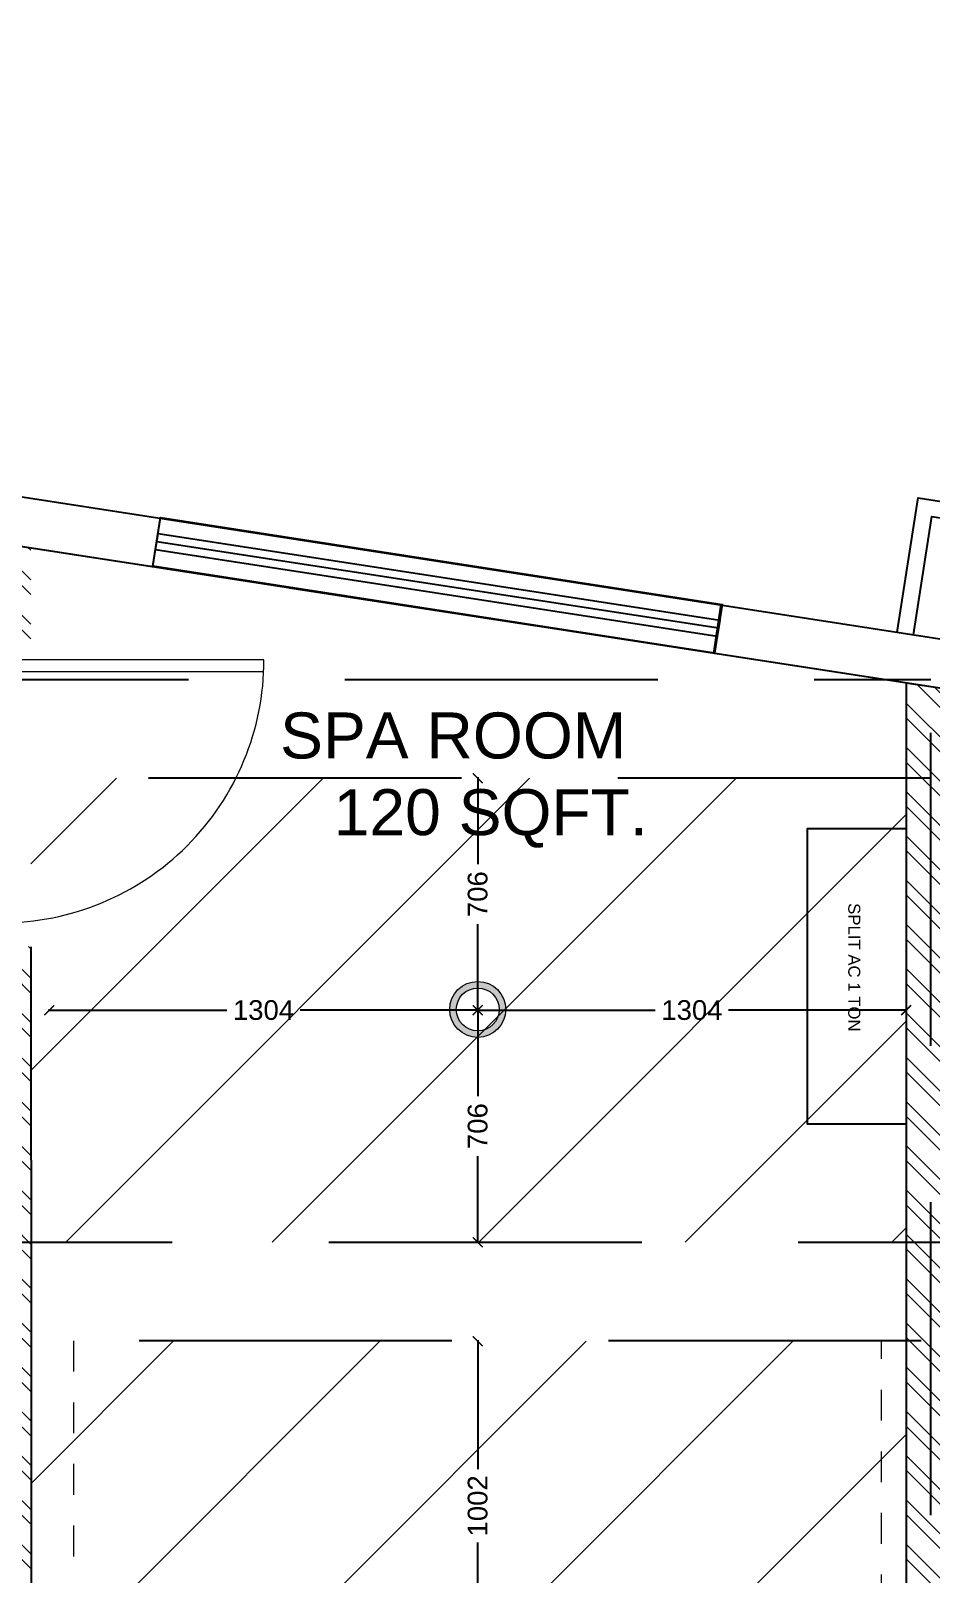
# Model space of a CAD drawing. Header units: millimetres. Extents: x 1464389 to 1998638, y -29162 to 256806.
# Drawn here: x 1716726 to 1719466, y 211947 to 216643 of the extents above; entities that cross this region are included whole.
import ezdxf

# ---------------------------------------------------------------- set-up
doc = ezdxf.new("R2010")
doc.units = ezdxf.units.MM
doc.header["$LTSCALE"] = 15
doc.header["$PDMODE"] = 35
doc.linetypes.add('HIDDEN', pattern=[9.525, 6.35, -3.175])
doc.linetypes.add('JIS_02_1.2', pattern=[2.5, 1.25, -1.25])
doc.layers.get('0').update_dxf_attribs({"lineweight": 5})
for name, color, linetype in [('A-TEXT', 4, 'Continuous'), ('A-WNDW', 4, 'Continuous'), ('COLUMN', 14, 'Continuous'), ('GFC Walls', 14, 'Continuous'), ('Layer 1', 7, 'Continuous'), ('NEW WALL', 5, 'Continuous'), ('S-beamline-7', 8, 'HIDDEN'), ('S-pchat-9', 9, 'Continuous'), ('Text', 250, 'Continuous')]:
    doc.layers.add(name, color=color, linetype=linetype)
for name, color, linetype, lineweight in [('DOOR', 124, 'Continuous', 9), ('hidden line', 251, 'JIS_02_1.2', 20), ('ledge wall line', 252, 'Continuous', 13)]:
    doc.layers.add(name, color=color, linetype=linetype, lineweight=lineweight)
doc.styles.add('ARIAL', font='arial.ttf')
doc.dimstyles.new('SC-25', dxfattribs={"dimtxt": 60, "dimasz": 30, "dimexe": 0, "dimexo": 0, "dimgap": 25, "dimtad": 0, "dimdec": 0, "dimzin": 0, "dimdsep": 46, "dimtxsty": 'ARIAL', "dimblk": 'ARCHTICK', "dimcen": 0.09, "dimdle": 3, "dimclrd": 251, "dimclre": 251, "dimclrt": 1, "dimadec": 0, "dimazin": 0, "dimtfac": 1, "dimtdec": 0, "dimtofl": 0, "dimtmove": 0, "dimatfit": 2, "dimfxl": 100, "dimtolj": 1, "dimtzin": 0, "dimarcsym": 0})
pattern_1 = [(45, (882263.97, 177990.95), (-314.30896, 314.30896), [])]

# ---------------------------------------------------------------- blocks, each defined once
blk = doc.blocks.new('3rd floor beam')
at = {"layer": 'S-beamline-7', "color": 9, "ltscale": 10, "true_color": 0xc7c8ca}
for points in [[(2182149.3, 751932.5), (2193934.3, 751932.5)], [(2193934.3, 751632.5), (2189290.3, 751632.5), (2188690.3, 751632.5), (2184470, 751632.5)], [(2189244.2, 750220.6), (2193980.5, 750220.6)], [(2193905.5, 749920.6), (2189244.2, 749920.6)]]:
    blk.add_lwpolyline(points, dxfattribs=at)
blk = doc.blocks.new('outer wall')
for p, q in [((886191, -144184.2), (886213.5, -144041.2)), ((886193.7, -144184.7), (886217, -144036.5))]:
    blk.add_line(p, q)
at = {"layer": 'A-WNDW', "ltscale": 0.5}
for p, q in [((884483.9, -143921.3), (884507.2, -143773.1)), ((884484.1, -143921.3), (884507.4, -143773.1))]:
    blk.add_line(p, q, dxfattribs=at)
for points in [[(884484.1, -143919.6), (884507.4, -143771.4), (886217, -144036.5), (886193.7, -144184.7)], [(886201.8, -144133.6), (884492, -143870.2), (884499.6, -143820.8), (886209.4, -144084.2)]]:
    blk.add_lwpolyline(points, close=True, dxfattribs=at)
blk.add_lwpolyline([(886205.6, -144108.9), (884495.8, -143845.5)], dxfattribs=at)
at = {"layer": 'GFC Walls'}
for p, q in [((874916.9, -142290.9), (886945.3, -144150.9)), ((884899.9, -143985.6), (885646.1, -144100.4)), ((886191, -144184.2), (886214.3, -144036.1)), ((886193.7, -144184.7), (886217, -144036.5))]:
    blk.add_line(p, q, dxfattribs=at)
blk.add_lwpolyline([(876355, -142669), (896735.9, -145808.7)], dxfattribs=at)
at = {"layer": 'Layer 1'}
for points in [[(886749.5, -144120.6), (886813.6, -143711.9), (888823.3, -144027.1), (888760.4, -144428.3)], [(886798.9, -144128.3), (886855.3, -143769), (888766.2, -144068.7), (888711, -144420.7)]]:
    blk.add_lwpolyline(points, dxfattribs=at)
blk = doc.blocks.new('D900')
for points in [[(0, 840), (0, 900), (100, 900), (100, 850), (60, 850), (60, 840)], [(0, 60), (0, 0), (100, 0), (100, 50), (60, 50), (60, 60)]]:
    blk.add_lwpolyline(points, close=True)
blk.add_lwpolyline([(60, 850, -0.414214), (860, 50), (60, 50), (60, 85), (859.2, 85)], format="xyb")
blk = doc.blocks.new('DOOR')
at = {"layer": 'DOOR', "xscale": -1, "rotation": 180}
blk.add_blockref('D900', (883962.1, -144155.2), dxfattribs=at)
blk = doc.blocks.new('INTRNAL WALLS')
at = {"layer": 'ledge wall line'}
h = blk.add_hatch(dxfattribs=at)
h.set_pattern_fill('ANSI32', color=256, scale=10, angle=90)
h.paths.add_polyline_path([(881832.9, -153970.1), (884112.1, -153970.1), (884112.1, -153820.1), (881682.9, -153820.1), (881682.9, -157110.1), (881832.9, -157110.1)])
h.paths.add_polyline_path([(882311.7, -149582.3), (883965, -149582.3), (883964.8, -149432.3), (881861.7, -149432.3), (881861.7, -147926.9), (881711.7, -147926.9), (881711.7, -149582.3), (882161.7, -149582.3), (882161.7, -152470.1), (881711.7, -152470.1), (881711.7, -152620.1), (883962.1, -152620.1), (883962.1, -152820.1), (884112.1, -152820.1), (884112.1, -152470.1), (882311.7, -152470.1)])
h.paths.add_polyline_path([(880482.9, -151120.1), (875066.9, -151120.1), (875066.9, -151270.1), (876949.9, -151270.1), (876949.9, -152620.1), (877891.2, -152620.1), (877891.2, -152470.1), (877099.9, -152470.1), (877099.9, -151270.1), (878641.4, -151270.1), (878641.4, -152620.1), (878787.5, -152620.1), (878787.5, -151270.1), (878932.9, -151270.1), (880332.9, -151270.1), (880332.9, -152470.1), (879537.7, -152470.1), (879537.7, -152620.1), (880332.9, -152620.1), (880332.9, -152910.7), (880482.9, -152910.7)])
h.paths.add_polyline_path([(880482.9, -148960.9), (880482.9, -147926.9), (880332.9, -147926.9), (880332.9, -148960.9), (874916.9, -148960.9), (874916.9, -149110.9), (880332.9, -149110.9), (880332.9, -150220.1), (880482.9, -150220.1)])
h.paths.add_polyline_path([(880482.9, -146876.9), (877312.6, -146876.9), (877312.6, -144170.9), (880332.9, -144645.5), (880332.9, -145976.9), (880482.9, -145976.9), (880482.9, -144517.2), (876790.9, -143937), (876790.9, -143774.9), (876640.9, -143774.9), (876640.9, -144065.3), (877162.6, -144147.3), (877162.6, -146876.9), (875066.9, -146876.9), (875066.9, -147026.9), (880482.9, -147026.9)])
h.paths.add_polyline_path([(884112.1, -145078.1), (881711.7, -144708.4), (881711.7, -145076.9), (881861.7, -145076.9), (881861.7, -144883.2), (883962.1, -145206.8), (883962.1, -146876.9), (881711.7, -146876.9), (881711.7, -147026.9), (883962.1, -147026.9), (883967.2, -151569.4), (884117.2, -151569.4)])
h.paths.add_polyline_path([(886926.9, -144297.6), (886776.9, -144274.5), (886776.9, -148282.3), (884114.6, -148282.3), (884114.7, -148432.3), (886926.9, -148432.3)])
h.paths.add_polyline_path([(889910.9, -149432.3), (889910.9, -144757.5), (889760.9, -144734.2), (889760.9, -149432.3), (886221.1, -149432.3), (886221.1, -149582.3), (889760.9, -149582.3), (889760.9, -155900.1), (889910.9, -155900.1)])
h.paths.add_polyline_path([(881637.9, -158065.1), (881682.9, -158065.1), (881682.9, -157965.1), (881537.9, -157965.1), (881537.9, -159250.4), (881637.9, -159250.4)])
h.paths.add_polyline_path([(882036.8, -160000.4), (881537.9, -160000.4), (881537.9, -160100.4), (882036.8, -160100.4)])
h.paths.add_polyline_path([(884112.1, -154870.1), (883962.1, -154870.1), (883962.1, -157860.1), (884112.1, -157860.1)])
h.paths.add_polyline_path([(880782.9, -155840), (880482.9, -155840), (880482.9, -153810.7), (878182.9, -153810.7), (878182.9, -153970.1), (880332.9, -153970.1), (880332.9, -155840), (878332.9, -155840), (878332.9, -154720.1), (878182.9, -154720.1), (878182.9, -155840), (877312.6, -155840), (877162.6, -155840), (877162.6, -157110.2), (877312.6, -157110.2), (877312.6, -155990), (880783, -155987.3)])
h.paths.add_polyline_path([(876412.6, -155840), (875066.9, -155840), (875066.9, -155990), (876412.6, -155990)])
h.paths.add_polyline_path([(876862.6, -157860), (875066.9, -157860), (875066.9, -158010), (876862.6, -158010)])
h.paths.add_polyline_path([(876791.2, -142736.2), (876640.9, -142713.9), (876640.9, -142875.9), (876791.2, -142875.9)])
h.paths.add_polyline_path([(884112.1, -143864.2), (883962.1, -143840.9), (883962.1, -144155.2), (884112.1, -144155.2)])
at = {"layer": 'NEW WALL'}
for q in [(886776.9, -148282.3), (886926.9, -144297.6)]:
    blk.add_line((886776.9, -144274.5), q, dxfattribs=at)
blk.add_lwpolyline([(884112.1, -145078.1), (884117.2, -151569.4), (883967.2, -151569.4), (883962.1, -147026.9)], dxfattribs=at)
blk = doc.blocks.new('_ArchTick')
at = {"color": 0, "linetype": 'ByBlock', "const_width": 0.15}
blk.add_lwpolyline([(-0.5, -0.5), (0.5, 0.5)], dxfattribs=at)
blk = doc.blocks.new('*D1205')
at = {"color": 251, "lineweight": -2, "ltscale": 0.25, "transparency": 16777216}
for p, q in [((1718086.1, 212658.6), (1718086.1, 212266.1)), ((1718086.1, 212655.6), (1718086.1, 212655.6)), ((1718086.1, 211650.6), (1718086.1, 212043.1)), ((1718086.1, 211653.6), (1718086.1, 211653.6))]:
    blk.add_line(p, q, dxfattribs=at)
at = {"layer": 'Defpoints', "color": 0, "ltscale": 0.25, "transparency": 16777216}
for p in [(1718086.1, 212655.6), (1718086.1, 212655.6), (1718086.1, 211653.6)]:
    blk.add_point(p, dxfattribs=at)
at = {"color": 251, "lineweight": -2, "ltscale": 0.25, "transparency": 16777216, "xscale": 30, "yscale": 30, "zscale": 30}
for p, rotation in [((1718086.1, 212655.6), 90), ((1718086.1, 211653.6), 270)]:
    blk.add_blockref('_ArchTick', p, dxfattribs=dict(at, rotation=rotation))
at = {"color": 1, "ltscale": 0.25, "transparency": 16777216, "insert": (1718086.1, 212154.6), "char_height": 60, "attachment_point": 5, "rotation": 90, "style": 'ARIAL'}
blk.add_mtext('\\A1;1002', dxfattribs=at)
blk = doc.blocks.new('*D1209')
at = {"color": 251, "lineweight": -2, "ltscale": 0.25, "transparency": 16777216}
for p, q in [((1718086.1, 214372), (1718086.1, 214107)), ((1718086.1, 214369), (1718086.1, 214369)), ((1718086.1, 213660), (1718086.1, 213925)), ((1718086.1, 213663), (1718086.1, 213663))]:
    blk.add_line(p, q, dxfattribs=at)
at = {"layer": 'Defpoints', "color": 0, "ltscale": 0.25, "transparency": 16777216}
for p in [(1718086.1, 214369), (1718086.1, 214369), (1718086.1, 213663)]:
    blk.add_point(p, dxfattribs=at)
at = {"color": 251, "lineweight": -2, "ltscale": 0.25, "transparency": 16777216, "xscale": 30, "yscale": 30, "zscale": 30}
for p, rotation in [((1718086.1, 214369), 90), ((1718086.1, 213663), 270)]:
    blk.add_blockref('_ArchTick', p, dxfattribs=dict(at, rotation=rotation))
at = {"color": 1, "ltscale": 0.25, "transparency": 16777216, "insert": (1718086.1, 214016), "char_height": 60, "attachment_point": 5, "rotation": 90, "style": 'ARIAL'}
blk.add_mtext('\\A1;706', dxfattribs=at)
blk = doc.blocks.new('*D1210')
at = {"color": 251, "lineweight": -2, "ltscale": 0.25, "transparency": 16777216}
for p, q in [((1718086.1, 213666), (1718086.1, 213401.1)), ((1718086.1, 213663), (1718086.1, 213663)), ((1718086.1, 212954.1), (1718086.1, 213219.1)), ((1718086.1, 212957.1), (1718086.1, 212957.1))]:
    blk.add_line(p, q, dxfattribs=at)
at = {"layer": 'Defpoints', "color": 0, "ltscale": 0.25, "transparency": 16777216}
for p in [(1718086.1, 213663), (1718086.1, 212957.1), (1718086.1, 212957.1)]:
    blk.add_point(p, dxfattribs=at)
at = {"color": 251, "lineweight": -2, "ltscale": 0.25, "transparency": 16777216, "xscale": 30, "yscale": 30, "zscale": 30}
for p, rotation in [((1718086.1, 213663), 90), ((1718086.1, 212957.1), 270)]:
    blk.add_blockref('_ArchTick', p, dxfattribs=dict(at, rotation=rotation))
at = {"color": 1, "ltscale": 0.25, "transparency": 16777216, "insert": (1718086.1, 213310.1), "char_height": 60, "attachment_point": 5, "rotation": 90, "style": 'ARIAL'}
blk.add_mtext('\\A1;706', dxfattribs=at)
blk = doc.blocks.new('*D1211')
at = {"color": 251, "lineweight": -2, "ltscale": 0.25, "transparency": 16777216}
for p, q in [((1718083.1, 213663), (1718626.6, 213663)), ((1718086.1, 213660), (1718086.1, 213663)), ((1719393.3, 213663), (1718849.9, 213663)), ((1719390.3, 213663), (1719390.3, 213663))]:
    blk.add_line(p, q, dxfattribs=at)
at = {"layer": 'Defpoints', "color": 0, "ltscale": 0.25, "transparency": 16777216}
for p in [(1718086.1, 213660), (1719390.3, 213663), (1719390.3, 213663)]:
    blk.add_point(p, dxfattribs=at)
at = {"color": 251, "lineweight": -2, "ltscale": 0.25, "transparency": 16777216, "xscale": 30, "yscale": 30, "zscale": 30, "rotation": 180}
blk.add_blockref('_ArchTick', (1718086.1, 213663), dxfattribs=at)
at = {"color": 251, "lineweight": -2, "ltscale": 0.25, "transparency": 16777216, "xscale": 30, "yscale": 30, "zscale": 30}
blk.add_blockref('_ArchTick', (1719390.3, 213663), dxfattribs=at)
at = {"color": 1, "ltscale": 0.25, "transparency": 16777216, "insert": (1718738.2, 213663), "char_height": 60, "attachment_point": 5, "style": 'ARIAL'}
blk.add_mtext('\\A1;1304', dxfattribs=at)
blk = doc.blocks.new('*D1212')
at = {"color": 251, "lineweight": -2, "ltscale": 0.25, "transparency": 16777216}
for p, q in [((1716778.9, 213663), (1717322.4, 213663)), ((1716781.9, 213663), (1716781.9, 213663)), ((1718089.1, 213663), (1717545.7, 213663)), ((1718086.1, 213661.5), (1718086.1, 213663))]:
    blk.add_line(p, q, dxfattribs=at)
at = {"layer": 'Defpoints', "color": 0, "ltscale": 0.25, "transparency": 16777216}
for p in [(1716781.9, 213663), (1716781.9, 213663), (1718086.1, 213661.5)]:
    blk.add_point(p, dxfattribs=at)
at = {"color": 251, "lineweight": -2, "ltscale": 0.25, "transparency": 16777216, "xscale": 30, "yscale": 30, "zscale": 30, "rotation": 180}
blk.add_blockref('_ArchTick', (1716781.9, 213663), dxfattribs=at)
at = {"color": 251, "lineweight": -2, "ltscale": 0.25, "transparency": 16777216, "xscale": 30, "yscale": 30, "zscale": 30}
blk.add_blockref('_ArchTick', (1718086.1, 213663), dxfattribs=at)
at = {"color": 1, "ltscale": 0.25, "transparency": 16777216, "insert": (1717434, 213663), "char_height": 60, "attachment_point": 5, "style": 'ARIAL'}
blk.add_mtext('\\A1;1304', dxfattribs=at)
blk = doc.blocks.new('Hanging light')
h = blk.add_hatch(color=30)
h.dxf.hatch_style = 1
h.set_gradient(color1=(242, 103, 34), color2=(255, 255, 0), name='CYLINDER')
h.paths.add_polyline_path([(163326.4, 34665.3, 1), (163155.9, 34665.3, 1)])
h.paths.add_polyline_path([(163175.9, 34665.3, -1), (163306.4, 34665.3, -1)], flags=16)
at = {"color": 3}
for radius in [85.2, 65.2]:
    blk.add_circle((163241.2, 34665.3), radius, dxfattribs=at)
blk = doc.blocks.new('AC')
at = {"layer": 'S-pchat-9', "ltscale": 0.25}
blk.add_lwpolyline([(1396520.3, -98989.3), (1397420.3, -98989.3), (1397420.3, -99289.3), (1396520.3, -99289.3)], close=True, dxfattribs=at)
at = {"layer": 'S-pchat-9', "ltscale": 0.25, "insert": (1397138.2, -99129), "char_height": 36.48, "width": 2655.202, "attachment_point": 3, "style": 'ARIAL'}
blk.add_mtext('SPLIT AC 1 TON', dxfattribs=at)

msp = doc.modelspace()

# ---------------------------------------------------------------- hatches: boundary and pattern name
at = {"true_color": 0x636466}
h = msp.add_hatch(dxfattribs=at)
h.set_pattern_fill('ANSI31', color=251, scale=140)
h.set_pattern_definition(pattern_1)
h.paths.add_polyline_path([(1719390.3, 214369), (1716726.2, 214369), (1716726.2, 212957.1), (1719390.3, 212957.1)])
h = msp.add_hatch(dxfattribs=at)
h.set_pattern_fill('ANSI31', color=251, scale=140)
h.set_pattern_definition(pattern_1)
h.paths.add_polyline_path([(1719390.3, 212655.6), (1716726.4, 212655.6), (1716728, 210651.7), (1719390.3, 210651.7)])

# ---------------------------------------------------------------- linework, layer by layer
at = {"layer": 'hidden line', "color": 30, "ltscale": 5}
msp.add_lwpolyline([(1716855.5, 212657.1), (1716856.9, 210726.7), (1719315.3, 210726.7), (1719315.3, 212657.1)], dxfattribs=at)
at = {"layer": 'Layer 1'}
msp.add_line((1719390.3, 214659.5), (1719540.3, 214636.4), dxfattribs=at)
msp.add_lwpolyline([(1709701, 216152.1), (1729349.3, 213125.3)], dxfattribs=at)
at = {"layer": 'S-beamline-7', "ltscale": 10}
msp.add_lwpolyline([(1719465.3, 210697.2), (1719465.3, 214669)], dxfattribs=at)
msp.add_lwpolyline([(1719465.3, 210697.2), (1719465.3, 214669)], dxfattribs=at)

# ---------------------------------------------------------------- block references
msp.add_blockref('Hanging light', (1554845, 179000))
at = {"layer": 'COLUMN', "color": 240, "true_color": 0xed1f24}
msp.add_blockref('3rd floor beam', (-474469, -537263.5), dxfattribs=at)
at = {"layer": 'S-pchat-9', "rotation": 270}
msp.add_blockref('AC', (1818379.6, 1610736.2), dxfattribs=at)

# ---------------------------------------------------------------- texts
at = {"layer": 'Text', "ltscale": 0.25, "insert": (1717484.5, 214157.1), "char_height": 140, "attachment_point": 7, "style": 'ARIAL'}
msp.add_mtext_dynamic_manual_height_columns('\\pxt5;SPA ROOM\\P   120 SQFT.', width=1689.485, gutter_width=250, heights=[0], dxfattribs=at)

# ---------------------------------------------------------------- dimensions: what is measured, and where the dimension line sits
at = {"ltscale": 0.25}
for base, p1, p2, picture, middle in [((1718086.1, 214369), (1718086.1, 213663), (1718086.1, 214369), '*D1209', (1718086.1, 214016)), ((1718086.1, 212957.1), (1718086.1, 213663), (1718086.1, 212957.1), '*D1210', (1718086.1, 213310.1)), ((1718086.1, 212655.6), (1718086.1, 211653.6), (1718086.1, 212655.6), '*D1205', (1718086.1, 212154.6))]:
    dim = msp.add_linear_dim(base=base, p1=p1, p2=p2, angle=90, dimstyle='SC-25', dxfattribs=at)
    dim.commit()
    dim.dimension.update_dxf_attribs({"geometry": picture, "text_midpoint": middle})
for base, p1, p2, picture, middle in [((1716781.9, 213663), (1718086.1, 213661.5), (1716781.9, 213663), '*D1212', (1717434, 213663)), ((1719390.3, 213663), (1718086.1, 213660), (1719390.3, 213663), '*D1211', (1718738.2, 213663))]:
    dim = msp.add_linear_dim(base=base, p1=p1, p2=p2, dimstyle='SC-25', dxfattribs=at)
    dim.commit()
    dim.dimension.update_dxf_attribs({"geometry": picture, "text_midpoint": middle})

# ---------------------------------------------------------------- next in the draw order: texts
at = {"layer": 'A-TEXT', "insert": (1715065.1, 216091), "char_height": 150, "width": 2948.937, "attachment_point": 1, "rotation": 350.3476, "bg_fill": 2}
msp.add_mtext('BALCONY', dxfattribs=at)

# ---------------------------------------------------------------- next in the draw order: block references
for name in ['outer wall', 'INTRNAL WALLS', 'DOOR']:
    msp.add_blockref(name, (832613.4, 358934))

doc.saveas('drawing.dxf')
